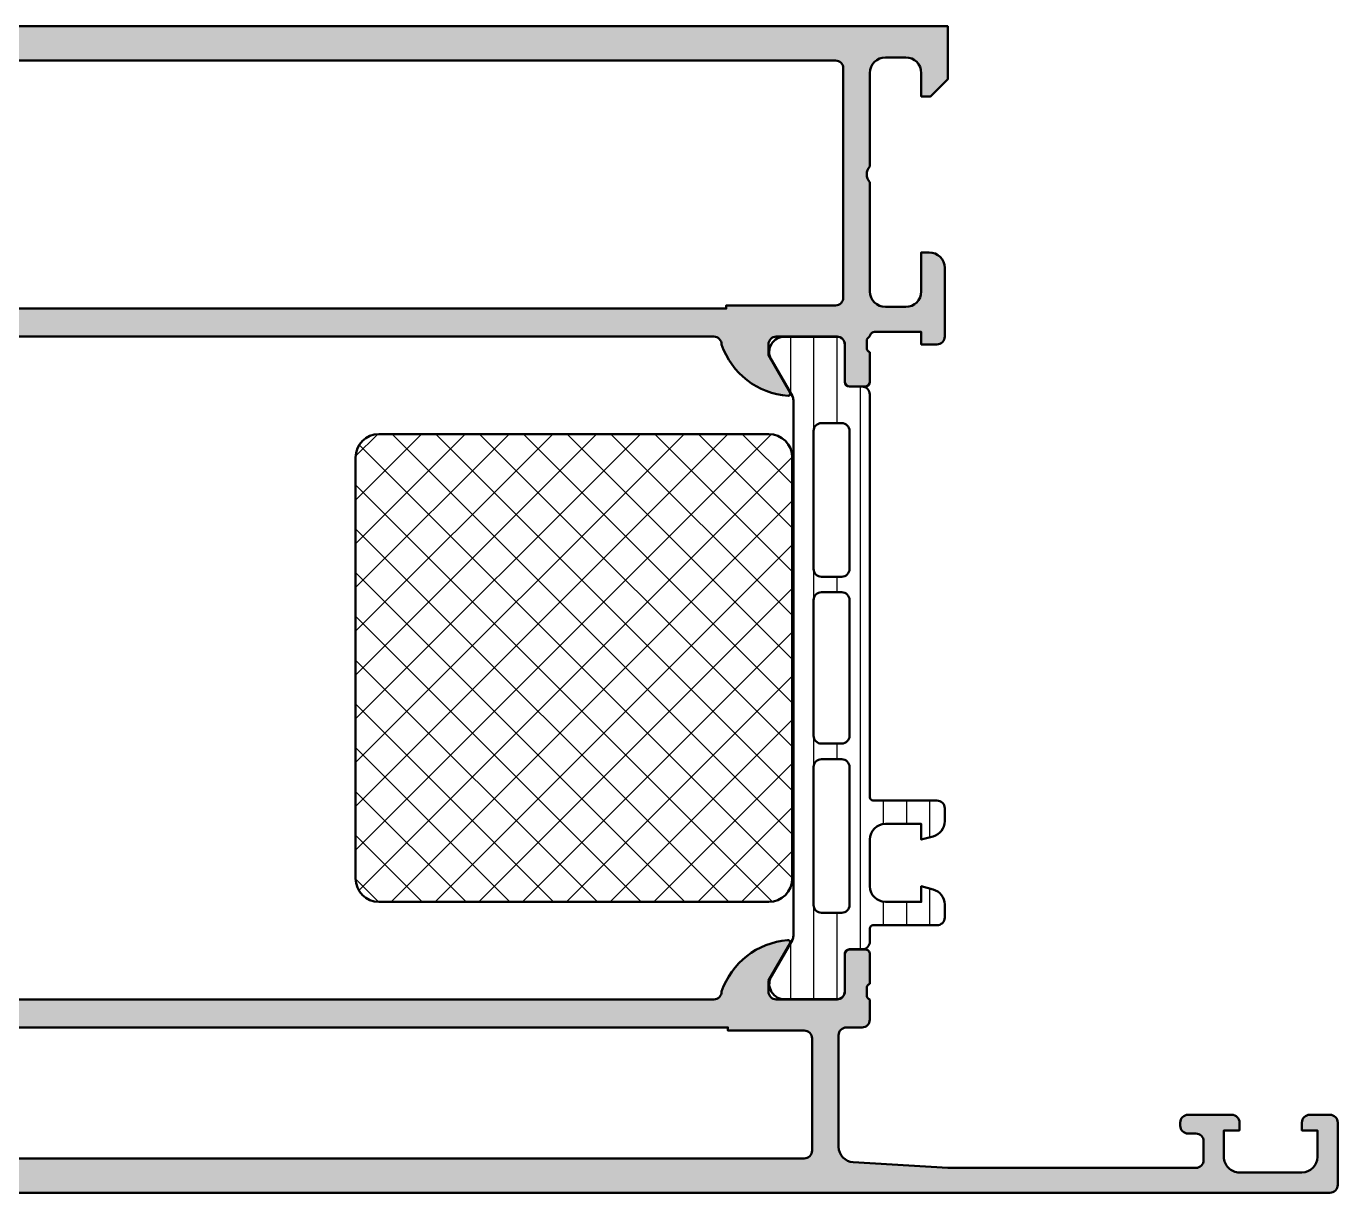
# Model space of a CAD drawing. Extents: x 0 to 200, y 0 to 75.
# Drawn here: x 115.9 to 200, y 0 to 74.8 of the extents above; entities that cross this region are included whole.
import ezdxf

# ---------------------------------------------------------------- set-up
doc = ezdxf.new("R2010")
doc.units = 0
for name, color, linetype, lineweight in [('0S-Alu contour', 7, 'Continuous', 50), ('0S-Alu hatch', 252, 'Continuous', 25), ('0S-Plastic contour', 254, 'Continuous', 50), ('0S-Plastic hatch', 253, 'Continuous', 25), ('0S-PT contour', 91, 'Continuous', 50), ('0S-PT hatch', 103, 'Continuous', 25)]:
    doc.layers.add(name, color=color, linetype=linetype, lineweight=lineweight)

# ---------------------------------------------------------------- blocks, each defined once
blk = doc.blocks.new('345310__078BBBA8_5305_401F_8823_5F43A80252FF_')
at = {"layer": '0S-Alu hatch'}
h = blk.add_hatch(color=256, dxfattribs=at)
edge = h.paths.add_edge_path()
edge.add_line((25, 71.40000610351562), (26.0999755859375, 70.3))
edge.add_line((26.0999755859375, 70.3), (26.69998168945312, 70.3))
edge.add_line((26.69998168945312, 70.3), (26.69998168945312, 71.79999999999998))
edge.add_ellipse((27.70000151260095, 71.79998017685217), major_axis=(-1.000019823344294, 0), ratio=1, start_angle=270.00113576019226, end_angle=359.9988642393876, ccw=False)
edge.add_line((27.69998168945313, 72.8), (29, 72.8))
edge.add_ellipse((28.99997299848462, 71.79997299848462), major_axis=(-1.000027001879908, 0), ratio=1, start_angle=180.001547031015, end_angle=269.9984529689008, ccw=False)
edge.add_line((30, 71.79999999999852), (30, 65.8))
edge.add_ellipse((29.47487825965852, 65.3), major_axis=(-0.7250881616598547, 0), ratio=1, start_angle=136.4038153765767, end_angle=223.5961846234234, ccw=False)
edge.add_line((30, 64.8), (30, 57.8))
edge.add_ellipse((28.9999729984846, 57.80002700151539), major_axis=(-1.000027001879929, 0), ratio=1, start_angle=90.00154703110019, end_angle=179.9984529689852, ccw=False)
edge.add_line((29, 56.79999999999999), (27.69998168945313, 56.79999999999999))
edge.add_ellipse((27.70000151260096, 57.80001982314782), major_axis=(-1.000019823344298, 0), ratio=1, start_angle=0.0011357599706229848, end_angle=89.9988642398074, ccw=False)
edge.add_line((26.69998168945313, 57.80000000000387), (26.69998168945312, 60.3))
edge.add_line((26.69998168945312, 60.3), (26.19998168945313, 60.3))
edge.add_arc((26.20000151260096, 59.29998017685218), 1.000019823344303, 90.00113576019287, 179.9988642400294)
edge.add_line((25.19998168945313, 59.29999999999612), (25.19998168945313, 54.89999084472656))
edge.add_arc((25.6999975039112, 54.90000665918462), 0.5000158147081614, 180.0018121461791, 269.9981878539114)
edge.add_line((25.69998168945313, 54.39999084472655), (26.69998168945312, 54.39999084472656))
edge.add_line((26.69998168945312, 54.39999084472656), (26.70016479492188, 55.19971923828125))
edge.add_line((26.70016479492188, 55.19971923828125), (29.69481618328838, 55.19971923828125))
edge.add_ellipse((29.69481618328837, 54.89971923828125), major_axis=(-0.2999999999999971, 0), ratio=1, start_angle=199.6171625852842, end_angle=269.9999999999993, ccw=False)
edge.add_line((29.9774032617325, 55.00043936088051), (30.01459570206888, 54.89608977528003))
edge.add_ellipse((29.91911604945443, 54.63187027723144), major_axis=(-0.2809418217575035, 0), ratio=1, start_angle=178.966945697727, end_angle=250.13192304734991, ccw=False)
edge.add_line((30.20001220703125, 54.62680511474609), (30.20001220703125, 54.17322235107421))
edge.add_ellipse((29.92106110355156, 54.16760622738202), major_axis=(-0.2790076324724142, 0), ratio=1, start_angle=106.43499743846499, end_angle=181.1533803407863, ccw=False)
edge.add_line((30, 53.89999847412108), (30, 52.00001678466795))
edge.add_arc((30.3, 52.00001678466795), 0.2999999999999998, 180, 269.9999999999993)
edge.add_line((30.3, 51.70001678466796), (31.2999755859375, 51.70001678466796))
edge.add_arc((31.2999755859375, 52.00001678466796), 0.3000000000000007, 270, 360)
edge.add_line((31.5999755859375, 52.00001678466796), (31.5999755859375, 54.39999847412109))
edge.add_ellipse((32.100002258875, 54.39997180118359), major_axis=(-0.500026673648909, 0), ratio=1, start_angle=270.00305633044655, end_angle=359.99694366969146, ccw=False)
edge.add_line((32.0999755859375, 54.89999847412109), (36.00049591064453, 54.89930419921875))
edge.add_ellipse((36.00051389637751, 54.39932218526779), major_axis=(-0.4999820142744535, 0), ratio=1, start_angle=179.99968746753, end_angle=270.0020610873233, ccw=False)
edge.add_line((36.50049591064453, 54.39931945800558), (36.50049591064453, 53.69930725097656))
edge.add_line((36.50049591064453, 53.69930725097656), (35.11225128173828, 51.29479675292969))
edge.add_arc((35.23610609853606, 51.23689034450965), 0.1367229599596276, 154.9422857631444, 284.9236233641375)
edge.add_arc((34.88282610315184, 55.96524363525171), 4.875965624197219, 274.5698597976303, 341.267227408281)
edge.add_ellipse((40.00048717821171, 54.39931293165161), major_axis=(-0.4999912676433964, 0), ratio=1, start_angle=-90.0010006805673, end_angle=0.0010006806256228629, ccw=False)
edge.add_line((40.00049591064453, 54.89930419921876), (159.9999694824218, 54.89999084472656))
edge.add_ellipse((159.9980652021772, 54.3985932165994), major_axis=(-0.501401244289232, 0), ratio=1, start_angle=180.0812449460713, end_angle=269.78239486923974, ccw=False)
edge.add_arc((165.1265855893485, 55.97392160252069), 4.88770459358162, 198.7935347259757, 265.8042668862198)
edge.add_arc((164.7607575659468, 51.23810783004755), 0.1390348860644593, 273.391212173818, 384.0624197536007)
edge.add_line((164.887710571289, 51.29479675292969), (163.4994659423828, 53.69930725097654))
edge.add_line((163.4994659423828, 53.69930725097654), (163.4994659423828, 54.39931945800781))
edge.add_ellipse((163.9994505048648, 54.399319636975), major_axis=(-0.499984562482073, 0), ratio=1, start_angle=-90.00176906386412, end_angle=2.0508346779024578e-05, ccw=False)
edge.add_line((163.9994659423827, 54.89930419921874), (167.8999938964844, 54.89999847412109))
edge.add_ellipse((167.8999672235469, 54.39997180118358), major_axis=(-0.5000266736489161, 0), ratio=1, start_angle=180.0030563300701, end_angle=269.99694366954935, ccw=False)
edge.add_line((168.3999938964843, 54.39999847411989), (168.3999938964843, 52.00001678466796))
edge.add_arc((168.6999938964843, 52.00001678466796), 0.3000000000000114, 180, 270)
edge.add_line((168.6999938964843, 51.70001678466795), (169.6999694824218, 51.70001678466796))
edge.add_arc((169.6999694824218, 52.00001678466797), 0.3000000000000078, 270, 360)
edge.add_line((169.9999694824219, 52.00001678466797), (169.9999694824219, 53.89999847412108))
edge.add_ellipse((170.0789083788704, 54.16760622738207), major_axis=(-0.2790076324724873, 0), ratio=1, start_angle=-1.1533803407830874, end_angle=73.56500256152509, ccw=False)
edge.add_line((169.7999572753906, 54.17322235107426), (169.7999572753906, 54.62680511474613))
edge.add_ellipse((170.1296376975084, 54.59827791097541), major_axis=(-0.3309123480360192, 0), ratio=1, start_angle=295.84752744714837, end_angle=355.0545221042492, ccw=False)
edge.add_line((169.9853672688322, 54.89608493824694), (170.0225578503363, 55.00043472344484))
edge.add_ellipse((170.3051465816196, 54.89971923828126), major_axis=(-0.2999999999999968, 0), ratio=1, start_angle=270.00000000001086, end_angle=340.3837776725544, ccw=False)
edge.add_line((170.3051465816195, 55.19971923828125), (173.2998046875, 55.19971923828125))
edge.add_line((173.2998046875, 55.19971923828125), (173.2999877929687, 54.39999084472655))
edge.add_line((173.2999877929687, 54.39999084472655), (174.2999877929687, 54.39999084472656))
edge.add_arc((174.2999719785106, 54.90000665918465), 0.5000158147081879, 270.0018121460914, 359.9981878538209)
edge.add_line((174.7999877929687, 54.89999084472579), (174.7999877929687, 59.3))
edge.add_arc((173.7999679698209, 59.29998017685214), 1.000019823344298, 0.0011357606123724, 89.99886423980917)
edge.add_line((173.7999877929687, 60.29999999999997), (173.2999877929687, 60.3))
edge.add_line((173.2999877929687, 60.3), (173.2999877929688, 57.80000000000002))
edge.add_ellipse((172.2999679698209, 57.80001982314787), major_axis=(-1.000019823344355, 0), ratio=1, start_angle=90.00113576019578, end_angle=179.9988642393878, ccw=False)
edge.add_line((172.2999877929687, 56.79999999999998), (170.9999694824219, 56.79999999999999))
edge.add_ellipse((170.9999964839373, 57.8000270015154), major_axis=(-1.000027001879936, 0), ratio=1, start_angle=0.0015470310149794386, end_angle=89.9984529688993, ccw=False)
edge.add_line((169.9999694824219, 57.8000000000015), (169.9999694824219, 64.8))
edge.add_ellipse((170.5250912227633, 65.3), major_axis=(-0.7250881616598392, 0), ratio=1, start_angle=-43.59618462342439, end_angle=43.596184623424506, ccw=False)
edge.add_line((169.9999694824219, 65.8), (169.9999694824219, 71.79999999999998))
edge.add_ellipse((170.9999964839372, 71.79997299848463), major_axis=(-1.00002700187988, 0), ratio=1, start_angle=270.0015470310974, end_angle=359.998452968985, ccw=False)
edge.add_line((170.9999694824219, 72.8), (172.2999877929687, 72.8))
edge.add_ellipse((172.2999679698209, 71.79998017685216), major_axis=(-1.000019823344312, 0), ratio=1, start_angle=180.0011357599706, end_angle=269.99886423980587, ccw=False)
edge.add_line((173.2999877929687, 71.79999999999607), (173.2999877929687, 70.3))
edge.add_line((173.2999877929687, 70.3), (173.8999938964844, 70.3))
edge.add_line((173.8999938964844, 70.3), (174.9999694824218, 71.40000610351562))
edge.add_line((174.9999694824218, 71.40000610351562), (174.9999694824218, 74.8))
edge.add_line((174.9999694824218, 74.8), (25, 74.8))
edge.add_line((25, 74.8), (25, 71.40000610351562))
edge = h.paths.add_edge_path()
edge.add_ellipse((32.20000898742269, 72.09997956848552), major_axis=(-0.5000234838237294, 0), ratio=1, start_angle=270.0026908584009, end_angle=359.9973091415379, ccw=False)
edge.add_line((32.19998550415039, 72.60000305175781), (167.7999877929687, 72.60000305175781))
edge.add_ellipse((167.7999643096964, 72.09997956848552), major_axis=(-0.500023483823725, 0), ratio=1, start_angle=180.0026908584621, end_angle=269.9973091415999, ccw=False)
edge.add_line((168.2999877929687, 72.10000305175781), (168.2999877929687, 57.39999084472576))
edge.add_ellipse((167.7999719785107, 57.40000665918462), major_axis=(-0.5000158147081559, 0), ratio=1, start_angle=90.00181214608818, end_angle=179.9981878538209, ccw=False)
edge.add_line((167.7999877929687, 56.89999084472656), (160.7999877929687, 56.89999084472656))
edge.add_line((160.7999877929687, 56.89999084472656), (160.7999877929687, 56.69999389648437))
edge.add_line((160.7999877929687, 56.69999389648437), (39.19998550415039, 56.69999389648437))
edge.add_line((39.19998550415039, 56.69999389648437), (39.19998550415039, 56.89999084472656))
edge.add_line((39.19998550415039, 56.89999084472656), (32.19998550415039, 56.89999084472656))
edge.add_ellipse((32.20000131860846, 57.40000665918462), major_axis=(-0.5000158147081559, 0), ratio=1, start_angle=0.00181214617907699, end_angle=89.99818785391182, ccw=False)
edge.add_line((31.69998550415039, 57.39999084472656), (31.69998550415039, 72.10000305175835))
at = {"layer": '0S-Alu contour', "color": 7}
for points in [[(173.2999877929687, 71.79999999999607), (173.2999877929687, 70.3), (173.8999938964844, 70.3), (174.9999694824218, 71.40000610351562), (174.9999694824218, 74.8), (25, 74.8), (25, 71.40000610351562)], [(27.69998168945313, 72.8), (29, 72.8)], [(32.19998550415039, 72.60000305175781), (167.7999877929687, 72.60000305175781)], [(170.9999694824219, 72.8), (172.2999877929687, 72.8)], [(25, 71.40000610351562), (26.0999755859375, 70.3), (26.69998168945312, 70.3), (26.69998168945312, 71.79999999999998)], [(30, 71.79999999999852), (30, 65.8)], [(31.69998550415039, 57.39999084472656), (31.69998550415039, 72.10000305175835)], [(168.2999877929687, 72.10000305175781), (168.2999877929687, 57.39999084472576)], [(169.9999694824219, 65.8), (169.9999694824219, 71.79999999999998)], [(30, 64.8), (30, 57.8)], [(169.9999694824219, 57.8000000000015), (169.9999694824219, 64.8)], [(26.69998168945313, 57.80000000000387), (26.69998168945312, 60.3), (26.19998168945313, 60.3)], [(173.7999877929687, 60.29999999999997), (173.2999877929687, 60.3), (173.2999877929688, 57.80000000000002)], [(25.19998168945313, 59.29999999999612), (25.19998168945313, 54.89999084472656)], [(174.7999877929687, 54.89999084472579), (174.7999877929687, 59.3)], [(29, 56.79999999999999), (27.69998168945313, 56.79999999999999)], [(167.7999877929687, 56.89999084472656), (160.7999877929687, 56.89999084472656), (160.7999877929687, 56.69999389648437), (39.19998550415039, 56.69999389648437), (39.19998550415039, 56.89999084472656), (32.19998550415039, 56.89999084472656)], [(172.2999877929687, 56.79999999999998), (170.9999694824219, 56.79999999999999)], [(25.69998168945313, 54.39999084472655), (26.69998168945312, 54.39999084472656), (26.70016479492188, 55.19971923828125), (29.69481618328838, 55.19971923828125)], [(29.9774032617325, 55.00043936088051), (30.01459570206888, 54.89608977528003)], [(32.0999755859375, 54.89999847412109), (36.00049591064453, 54.89930419921875)], [(40.00049591064453, 54.89930419921876), (159.9999694824218, 54.89999084472656)], [(163.9994659423827, 54.89930419921874), (167.8999938964844, 54.89999847412109)], [(169.9853672688322, 54.89608493824694), (170.0225578503363, 55.00043472344484)], [(170.3051465816195, 55.19971923828125), (173.2998046875, 55.19971923828125), (173.2999877929687, 54.39999084472655), (174.2999877929687, 54.39999084472656)], [(30, 53.89999847412108), (30, 52.00001678466795)], [(30.20001220703125, 54.62680511474609), (30.20001220703125, 54.17322235107421)], [(31.5999755859375, 52.00001678466796), (31.5999755859375, 54.39999847412109)], [(36.50049591064453, 54.39931945800558), (36.50049591064453, 53.69930725097656), (35.11225128173828, 51.29479675292969)], [(164.887710571289, 51.29479675292969), (163.4994659423828, 53.69930725097654), (163.4994659423828, 54.39931945800781)], [(168.3999938964843, 54.39999847411989), (168.3999938964843, 52.00001678466796)], [(169.7999572753906, 54.17322235107426), (169.7999572753906, 54.62680511474613)], [(169.9999694824219, 52.00001678466797), (169.9999694824219, 53.89999847412108)], [(30.3, 51.70001678466796), (31.2999755859375, 51.70001678466796)], [(168.6999938964843, 51.70001678466795), (169.6999694824218, 51.70001678466796)]]:
    blk.add_lwpolyline(points, dxfattribs=at)
at = {"layer": '0S-Alu contour', "color": 7, "extrusion": (0, 0, -1)}
for centre, radius, start, end in [((-27.70000151260095, 71.79998017685217), 1.000019823344294, 0.0011357606123724, 89.99886423980774), ((-28.99997299848462, 71.79997299848462), 1.000027001879908, 90.00154703109922, 179.998452968985), ((-32.20000898742269, 72.09997956848552), 0.5000234838237294, 0.002690858462049, 89.9973091415991), ((-167.7999643096964, 72.09997956848552), 0.500023483823725, 90.00269085840009, 179.9973091415379), ((-170.9999964839372, 71.79997299848463), 1.00002700187988, 0.0015470310149659, 89.99845296890263), ((-172.2999679698209, 71.79998017685216), 1.000019823344312, 90.00113576019412, 179.9988642400294), ((-29.47487825965852, 65.3), 0.7250881616598548, 136.4038153765766, 223.5961846234233), ((-170.5250912227633, 65.3), 0.7250881616598392, 316.4038153765755, 43.59618462342448), ((-27.70000151260096, 57.80001982314782), 1.000019823344298, 270.0011357601927, 359.9988642400294), ((-28.9999729984846, 57.80002700151539), 1.000027001879929, 180.0015470310149, 269.9984529688998), ((-32.20000131860846, 57.40000665918462), 0.5000158147081559, 270.0018121460882, 359.9981878538209), ((-167.7999719785107, 57.40000665918462), 0.5000158147081559, 180.0018121461791, 269.9981878539118), ((-170.9999964839373, 57.8000270015154), 1.000027001879936, 270.0015470311007, 359.998452968985), ((-172.2999679698209, 57.80001982314787), 1.000019823344355, 180.0011357606123, 269.9988642398042), ((-29.69481618328837, 54.89971923828125), 0.2999999999999971, 90.00000000000067, 160.3828374147158), ((-29.91911604945443, 54.63187027723144), 0.2809418217575035, 109.8680769526501, 181.0330543022731), ((-32.100002258875, 54.39997180118359), 0.500026673648909, 0.0030563303085188, 89.99694366955345), ((-36.00051389637751, 54.39932218526779), 0.4999820142744535, 89.99793891267672, 180.00031253247), ((-40.00048717821171, 54.39931293165161), 0.4999912676433964, 359.9989993193744, 90.00100068056733), ((-159.9980652021772, 54.3985932165994), 0.501401244289232, 90.21760513076023, 179.9187550539287), ((-163.9994505048648, 54.399319636975), 0.499984562482073, 359.9999794916532, 90.00176906386412), ((-167.8999672235469, 54.39997180118358), 0.5000266736489161, 90.00305633045063, 179.9969436699299), ((-170.1296376975084, 54.59827791097541), 0.3309123480360192, 4.945477895750777, 64.15247255285163), ((-170.3051465816196, 54.89971923828126), 0.2999999999999968, 19.61622232744561, 89.99999999998914), ((-29.92106110355156, 54.16760622738202), 0.2790076324724142, 178.8466196592137, 253.565002561535), ((-170.0789083788704, 54.16760622738207), 0.2790076324724873, 286.4349974384751, 1.153380340783122)]:
    blk.add_arc(centre, radius, start, end, dxfattribs=at)
at = {"layer": '0S-Alu contour', "color": 7}
for centre, radius, start, end in [((26.20000151260096, 59.29998017685218), 1.000019823344303, 90.00113576019287, 179.9988642400294), ((173.7999679698209, 59.29998017685214), 1.000019823344298, 0.0011357606123724, 89.99886423980917), ((25.6999975039112, 54.90000665918462), 0.5000158147081614, 180.0018121461791, 269.9981878539114), ((174.2999719785106, 54.90000665918465), 0.5000158147081879, 270.0018121460914, 359.9981878538209), ((34.88282610315184, 55.96524363525171), 4.875965624197219, 274.5698597976303, 341.267227408281), ((165.1265855893485, 55.97392160252069), 4.88770459358162, 198.7935347259757, 265.8042668862198), ((30.3, 52.00001678466795), 0.2999999999999998, 180, 269.9999999999993), ((31.2999755859375, 52.00001678466796), 0.3000000000000007, 270, 0), ((35.23610609853606, 51.23689034450965), 0.1367229599596276, 154.9422857631444, 284.9236233641375), ((164.7607575659468, 51.23810783004755), 0.1390348860644593, 273.391212173818, 24.06241975360071), ((168.6999938964843, 52.00001678466796), 0.3000000000000114, 180, 270), ((169.6999694824218, 52.00001678466797), 0.3000000000000078, 270, 0)]:
    blk.add_arc(centre, radius, start, end, dxfattribs=at)
blk = doc.blocks.new('284037__1474E6E9_BC0A_4D9E_A3BC_E076CF184083___C92BEC7A_9005_4C87_B62A_C808564C2C05_')
at = {"layer": '0S-Plastic hatch'}
h = blk.add_hatch(dxfattribs=at)
h.set_pattern_fill('ANSI31', color=256, scale=0.4680000000000001, angle=45, style=0)
h.set_pattern_definition([(90, (0, 0), (-1.4859, 0), [])])
edge = h.paths.add_edge_path()
edge.add_line((170.0000305175781, 51.19262301631509), (170.0000534391362, 25.35125620676291))
edge.add_arc((170.2041923047583, 25.35537500560233), 0.2041804127759542, 181.1558689438383, 269.5149389342528)
edge.add_line((170.2024637518629, 25.15120190975901), (174.3024637518512, 25.15120190975901))
edge.add_ellipse((174.3024637518512, 24.65120190975907), major_axis=(-0.4999999999999396, 0), ratio=1, start_angle=180, end_angle=270, ccw=False)
edge.add_line((174.8024637518511, 24.65120190975904), (174.8024637518511, 23.82045268637139))
edge.add_ellipse((173.8024637518512, 23.82045268637123), major_axis=(-0.999999999999943, 0), ratio=1, start_angle=105.0000000010777, end_angle=180, ccw=False)
edge.add_line((174.0612827969719, 22.85452686008709), (173.3024637518512, 22.651201909759))
edge.add_line((173.3024637518512, 22.651201909759), (173.3024637518512, 23.651201909759))
edge.add_line((173.3024637518512, 23.651201909759), (171.0024637518628, 23.651201909759))
edge.add_arc((171.0041727857039, 22.64707593708128), 1.004127427074124, 90.09751797508824, 179.7701403215065)
edge.add_line((170.0000534391362, 22.65110429292855), (170.0000534391362, 19.65122593878486))
edge.add_arc((171.0041729975841, 19.65532839396067), 1.004127938958054, 180.2340877213157, 269.9024699846768)
edge.add_line((171.0024637518628, 18.651201909759), (173.3024637518512, 18.651201909759))
edge.add_line((173.3024637518512, 18.651201909759), (173.3024637518513, 19.65120190975894))
edge.add_line((173.3024637518513, 19.65120190975894), (174.0612827969719, 19.44787695940069))
edge.add_ellipse((173.8024637518512, 18.48195113311697), major_axis=(-0.9999999999995202, 0), ratio=1, start_angle=180, end_angle=254.99999999891918, ccw=False)
edge.add_line((174.8024637518508, 18.48195113311698), (174.8024637518512, 17.651201909759))
edge.add_ellipse((174.3024637518511, 17.65120190975906), major_axis=(-0.500000000000057, 0), ratio=1, start_angle=90.00000000000648, end_angle=180, ccw=False)
edge.add_line((174.3024637518512, 17.15120190975901), (170.2024637518628, 17.151201909759))
edge.add_arc((170.2024637518628, 16.95120190975899), 0.1999999999999886, 90, 180)
edge.add_line((170.0024637518628, 16.95120190975899), (170.0011432068729, 16.11012966463113))
edge.add_ellipse((169.5011458862071, 16.11010887542846), major_axis=(-0.4999973210980343, 0), ratio=1, start_angle=90.00176831586577, end_angle=180.0023822800019, ccw=False)
edge.add_line((169.5011613175914, 15.61011155456857), (168.6908299847765, 15.61008292815037))
edge.add_arc((168.6908408510108, 15.31008292834717), 0.3000000000000112, 90.00207529788342, 180.0020752978985)
edge.add_line((168.3908408512076, 15.31007206211278), (168.3912597314204, 12.91007369277435))
edge.add_ellipse((167.8912637544055, 12.91005294290438), major_axis=(-0.499995977445508, 0), ratio=1, start_angle=90.0017728166934, end_angle=180.0023777790716, ccw=False)
edge.add_line((167.8912792250252, 12.41005696569821), (164.4147377292193, 12.40993031823413))
edge.add_ellipse((164.5570125261335, 13.39975354691056), major_axis=(-0.9999960709244792, 0), ratio=1, start_angle=-32.72494080195611, end_angle=81.82046724598968, ccw=False)
edge.add_line((163.7157402954747, 13.94035800100507), (165.0341272932618, 16.22406260226013))
edge.add_arc((164.6011055222117, 16.47404689216609), 0.4999999996965571, 330.0020786816582, 360.0020154125792)
edge.add_line((165.1011055215989, 16.47406447995872), (165.1000192088807, 50.82833323555814))
edge.add_arc((164.6000192090942, 50.82831460236786), 0.5000000001372729, 0.0021352061290217, 30.00207189265447)
edge.add_line((165.0330228704851, 51.07833026059629), (163.7144704410235, 53.36193934984269))
edge.add_ellipse((164.5557035072438, 53.9026047455932), major_axis=(-0.9999960709244621, 0), ratio=1, start_angle=-81.8163166502153, end_angle=32.729091397725824, ccw=False)
edge.add_line((164.413357006362, 54.89241766506389), (167.8898985021678, 54.89254431252801))
edge.add_ellipse((167.8899192520376, 54.39254833551292), major_axis=(-0.4999959774456501, 0), ratio=1, start_angle=180.0017728167249, end_angle=270.0023777790607, ccw=False)
edge.add_line((168.389915229244, 54.39256380613291), (168.3896702086632, 51.99256541274727))
edge.add_arc((168.6896702084664, 51.99257627898159), 0.299999999999997, 180.0020752978985, 270.0020752978834)
edge.add_line((168.6896810747007, 51.69257627917838), (169.5000124075156, 51.69260490559658))
edge.add_ellipse((169.5000331967182, 51.19260758493068), major_axis=(-0.4999973210980911, 0), ratio=1, start_angle=180.0017683158931, end_angle=270.002382279899, ccw=False)
edge = h.paths.add_edge_path()
edge.add_line((168.7005818190044, 40.00119566440032), (168.7005818190044, 48.85118956088458))
edge.add_arc((168.2005818169169, 48.85118955906647), 0.5000000020876216, 0, 90.0018991026244)
edge.add_line((168.20056524412, 49.35118956087943), (166.9005711378521, 49.35118956087949))
edge.add_arc((166.9005674984955, 48.85119320023612), 0.4999963606566104, 89.99958295741384, 180.0004170428646)
edge.add_line((166.4005711378521, 48.85118956087943), (166.4005711378521, 40.00119566439738))
edge.add_arc((166.9005674984953, 40.00119202503831), 0.4999963606564469, 179.9995829571354, 270.0004170426089)
edge.add_line((166.9005711378521, 39.50119566439511), (168.2005652441648, 39.50119566439512))
edge.add_arc((168.2005818168472, 40.00119566627772), 0.5000000021572646, 269.9981009105012, 360)
edge = h.paths.add_edge_path()
edge.add_line((166.4005711378417, 38.00119566509876), (166.4005711378417, 29.3011895615831))
edge.add_arc((166.9005711378417, 29.30118956157785), 0.4999999999999467, 180, 270.0000000000065)
edge.add_line((166.9005711378417, 28.8011895615779), (168.2005818189941, 28.8011895615779))
edge.add_arc((168.2005818189941, 29.30118956157785), 0.5, 270, 360)
edge.add_line((168.7005818189941, 29.30118956157785), (168.7005818189941, 38.00119566509878))
edge.add_arc((168.2005818189939, 38.00119566509346), 0.5000000000001137, 0, 90.00000000117248)
edge.add_line((168.2005818189837, 38.50119566509358), (166.9005711378313, 38.50119566509358))
edge.add_arc((166.9005711378417, 38.00119566509362), 0.4999999999999716, 90.00000000118877, 180)
edge = h.paths.add_edge_path()
edge.add_line((166.4005711378417, 27.30118956157789), (166.4005711378417, 18.45121092388781))
edge.add_arc((166.9005863966308, 18.45121092388259), 0.5000152587890164, 180, 270.0000000000033)
edge.add_line((166.9005863966308, 17.95119566509357), (168.2005970777831, 17.95119566509357))
edge.add_arc((168.2005970777831, 18.45118040630452), 0.4999847412109375, 270, 360)
edge.add_line((168.7005818189941, 18.45118040630452), (168.7005818189941, 27.30118956158303))
edge.add_arc((168.2005818169065, 27.30118955976492), 0.5000000020876358, 0, 90.00189910261788)
edge.add_line((168.2005652441096, 27.80118956157789), (166.9005711378417, 27.80118956157789))
edge.add_arc((166.9005674984851, 27.30119320093455), 0.4999963606565819, 89.9995829574106, 180.0004170428646)
at = {"layer": '0S-Alu contour', "color": 7}
for points in [[(166.4005711378521, 48.85118956087943), (166.4005711378521, 40.00119566439738)], [(168.20056524412, 49.35118956087943), (166.9005711378521, 49.35118956087949)], [(168.7005818190044, 40.00119566440032), (168.7005818190044, 48.85118956088458)], [(166.9005711378521, 39.50119566439511), (168.2005652441648, 39.50119566439512)], [(166.4005711378417, 38.00119566509876), (166.4005711378417, 29.3011895615831)], [(168.2005818189837, 38.50119566509358), (166.9005711378313, 38.50119566509358)], [(168.7005818189941, 29.30118956157785), (168.7005818189941, 38.00119566509878)], [(166.9005711378417, 28.8011895615779), (168.2005818189941, 28.8011895615779)], [(168.2005652441096, 27.80118956157789), (166.9005711378417, 27.80118956157789)], [(166.4005711378417, 27.30118956157789), (166.4005711378417, 18.45121092388781)], [(168.7005818189941, 18.45118040630452), (168.7005818189941, 27.30118956158303)], [(166.9005863966308, 17.95119566509357), (168.2005970777831, 17.95119566509357)]]:
    blk.add_lwpolyline(points, dxfattribs=at)
for centre, radius, start, end in [((166.9005674984955, 48.85119320023612), 0.4999963606566104, 89.99958295741384, 180.0004170428646), ((168.2005818169169, 48.85118955906647), 0.5000000020876216, 0, 90.0018991026244), ((166.9005674984953, 40.00119202503831), 0.4999963606564469, 179.9995829571354, 270.0004170426089), ((168.2005818168472, 40.00119566627772), 0.5000000021572646, 269.9981009105012, 0), ((166.9005711378417, 38.00119566509362), 0.4999999999999716, 90.00000000118877, 180), ((168.2005818189939, 38.00119566509346), 0.5000000000001137, 0, 90.00000000117248), ((166.9005711378417, 29.30118956157785), 0.4999999999999467, 180, 270.0000000000065), ((168.2005818189941, 29.30118956157785), 0.5, 270, 0), ((166.9005674984851, 27.30119320093455), 0.4999963606565819, 89.9995829574106, 180.0004170428646), ((168.2005818169065, 27.30118955976492), 0.5000000020876358, 0, 90.00189910261788), ((166.9005863966308, 18.45121092388259), 0.5000152587890164, 180, 270.0000000000033), ((168.2005970777831, 18.45118040630452), 0.4999847412109375, 270, 0)]:
    blk.add_arc(centre, radius, start, end, dxfattribs=at)
at = {"layer": '0S-Plastic contour', "color": 7}
for points in [[(164.413357006362, 54.89241766506389), (167.8898985021678, 54.89254431252801)], [(168.389915229244, 54.39256380613291), (168.3896702086632, 51.99256541274727)], [(165.0330228704851, 51.07833026059629), (163.7144704410235, 53.36193934984269)], [(168.6896810747007, 51.69257627917838), (169.5000124075156, 51.69260490559658)], [(165.1011055215989, 16.47406447995872), (165.1000192088807, 50.82833323555814)], [(170.0000305175781, 51.19262301631509), (170.0000534391362, 25.35125620676291)], [(170.2024637518629, 25.15120190975901), (174.3024637518512, 25.15120190975901)], [(174.8024637518511, 24.65120190975904), (174.8024637518511, 23.82045268637139)], [(174.0612827969719, 22.85452686008709), (173.3024637518512, 22.651201909759), (173.3024637518512, 23.651201909759), (171.0024637518628, 23.651201909759)], [(170.0000534391362, 22.65110429292855), (170.0000534391362, 19.65122593878486)], [(171.0024637518628, 18.651201909759), (173.3024637518512, 18.651201909759), (173.3024637518513, 19.65120190975894), (174.0612827969719, 19.44787695940069)], [(174.8024637518508, 18.48195113311698), (174.8024637518512, 17.651201909759)], [(170.0024637518628, 16.95120190975899), (170.0011432068729, 16.11012966463113)], [(174.3024637518512, 17.15120190975901), (170.2024637518628, 17.151201909759)], [(163.7157402954747, 13.94035800100507), (165.0341272932618, 16.22406260226013)], [(168.3908408512076, 15.31007206211278), (168.3912597314204, 12.91007369277435)], [(169.5011613175914, 15.61011155456857), (168.6908299847765, 15.61008292815037)], [(167.8912792250252, 12.41005696569821), (164.4147377292193, 12.40993031823413)]]:
    blk.add_lwpolyline(points, dxfattribs=at)
at = {"layer": '0S-Plastic contour', "color": 7, "extrusion": (0, 0, -1)}
for centre, radius, start, end in [((-164.5557035072438, 53.9026047455932), 0.9999960709244621, 327.2709086022742, 81.81631665021534), ((-167.8899192520376, 54.39254833551292), 0.4999959774456501, 89.99762222093933, 179.9982271832751), ((-169.5000331967182, 51.19260758493068), 0.4999973210980912, 89.99761772010099, 179.9982316841069), ((-174.3024637518512, 24.65120190975907), 0.4999999999999396, 90, 180), ((-173.8024637518512, 23.82045268637123), 0.999999999999943, 180, 254.9999999989223), ((-173.8024637518512, 18.48195113311697), 0.9999999999995202, 105.0000000010808, 180), ((-174.3024637518511, 17.65120190975906), 0.500000000000057, 180, 269.9999999999935), ((-169.5011458862071, 16.11010887542846), 0.4999973210980344, 179.9976177199981, 269.9982316841342), ((-164.5570125261335, 13.39975354691056), 0.9999960709244792, 278.1795327540103, 32.72494080195605), ((-167.8912637544055, 12.91005294290438), 0.499995977445508, 179.9976222209284, 269.9982271833066)]:
    blk.add_arc(centre, radius, start, end, dxfattribs=at)
at = {"layer": '0S-Plastic contour', "color": 7}
for centre, radius, start, end in [((168.6896702084664, 51.99257627898159), 0.299999999999997, 180.0020752978985, 270.0020752978834), ((164.6000192090942, 50.82831460236786), 0.5000000001372729, 0.0021352061290217, 30.00207189265447), ((170.2041923047583, 25.35537500560233), 0.2041804127759542, 181.1558689438383, 269.5149389342528), ((171.0041727857039, 22.64707593708128), 1.004127427074124, 90.09751797508824, 179.7701403215065), ((171.0041729975841, 19.65532839396067), 1.004127938958054, 180.2340877213157, 269.9024699846768), ((170.2024637518628, 16.95120190975899), 0.1999999999999886, 90, 180), ((164.6011055222117, 16.47404689216609), 0.4999999996965571, 330.0020786816582, 0.002015412579188), ((168.6908408510108, 15.31008292834717), 0.3000000000000112, 90.00207529788342, 180.0020752978985)]:
    blk.add_arc(centre, radius, start, end, dxfattribs=at)
blk = doc.blocks.new('382330__10BBAA3C_ABCA_456B_80F6_BB58FF131D9B_')
at = {"layer": '0S-PT hatch'}
h = blk.add_hatch(dxfattribs=at)
h.set_pattern_fill('ANSI37', color=256, scale=0.625, angle=90, style=0)
h.set_pattern_definition([(135, (0, 0), (-1.403165018917055, -1.403165018917055), []), (225, (0, 0), (1.403165018917055, -1.403165018917055), [])])
edge = h.paths.add_edge_path()
edge.add_line((137.0300125173595, 47.15119885775844), (137.0300125173595, 20.15119885775844))
edge.add_arc((138.5300125173595, 20.15119885775844), 1.5, 180, 270)
edge.add_line((138.5300125173595, 18.65119885775843), (163.5300125173595, 18.65119885775843))
edge.add_arc((163.5300125173595, 20.15119885775843), 1.5, 270, 360)
edge.add_line((165.0300125173595, 20.15119885775843), (165.0300125173595, 47.15119885775843))
edge.add_arc((163.5300125173595, 47.15119885775843), 1.5, 0, 90)
edge.add_line((163.5300125173595, 48.65119885775843), (138.5300125173595, 48.65119885775843))
edge.add_arc((138.5300125173595, 47.15119885775844), 1.5, 90, 180)
at = {"layer": '0S-PT contour', "color": 7}
for points in [[(163.5300125173595, 48.65119885775843), (138.5300125173595, 48.65119885775843)], [(137.0300125173595, 47.15119885775844), (137.0300125173595, 20.15119885775844)], [(165.0300125173595, 20.15119885775843), (165.0300125173595, 47.15119885775843)], [(138.5300125173595, 18.65119885775843), (163.5300125173595, 18.65119885775843)]]:
    blk.add_lwpolyline(points, dxfattribs=at)
for centre, start, end in [((138.5300125173595, 47.15119885775844), 90, 180), ((163.5300125173595, 47.15119885775843), 0, 90), ((138.5300125173595, 20.15119885775844), 180, 270), ((163.5300125173595, 20.15119885775843), 270, 0)]:
    blk.add_arc(centre, 1.5, start, end, dxfattribs=at)
blk = doc.blocks.new('345270__DB888DB7_629B_40AB_AF26_80E4E8F163D9_')
at = {"layer": '0S-Alu hatch'}
h = blk.add_hatch(color=256, dxfattribs=at)
edge = h.paths.add_edge_path()
edge.add_arc((30.50000000000001, 11.09999847412109), 0.5, 180, 270)
edge.add_line((30.50000000000001, 10.59999847412109), (31.5, 10.59999847412109))
edge.add_ellipse((31.5, 10.09999847412109), major_axis=(-0.4999999999999965, 0), ratio=1, start_angle=180, end_angle=270.0000000000004, ccw=False)
edge.add_line((32, 10.09999847412109), (32, 2.954660198840975))
edge.add_ellipse((31, 2.954660198840977), major_axis=(-1, 0), ratio=1, start_angle=93.36638469065548, end_angle=180, ccw=False)
edge.add_line((31.0587206982645, 1.956385747802922), (25, 1.599998474121093))
edge.add_line((25, 1.599998474121093), (9.100006103515623, 1.599998474121093))
edge.add_ellipse((9.100002464158989, 2.099994834764458), major_axis=(-0.4999963606566099, 0), ratio=1, start_angle=-0.000417042864683026, end_angle=90.0004170425861, ccw=False)
edge.add_line((8.600006103515623, 2.099998474121098), (8.600006103515625, 3.300003051757812))
edge.add_ellipse((9.100008844383234, 3.300000310890203), major_axis=(-0.5000027408751218, 0), ratio=1, start_angle=270.0003140785709, end_angle=359.99968592151924, ccw=False)
edge.add_line((9.100006103515623, 3.800003051757813), (9.600006103515623, 3.800003051757812))
edge.add_arc((9.60002408875909, 4.299985066514345), 0.4999820150800132, 269.9979389687762, 360.0020610311563)
edge.add_line((10.10000610351562, 4.300003051757812), (10.10000610351562, 4.5))
edge.add_arc((9.600014835948445, 4.500008732432822), 0.4999912676434354, 359.9989993193744, 450.0010006805679)
edge.add_line((9.600006103515621, 5), (6.800003051757811, 5))
edge.add_arc((6.800017907888051, 4.499985143869762), 0.5000148563509362, 90.0017023365445, 179.9982976631267)
edge.add_line((6.300003051757813, 4.499999999999999), (6.300003051757812, 4))
edge.add_line((6.300003051757812, 4), (7.300003051757811, 4))
edge.add_line((7.300003051757811, 4), (7.300003051757811, 2.300003051757812))
edge.add_ellipse((6.300016811640101, 2.299989291969067), major_axis=(-0.9999862402123776, 0), ratio=1, start_angle=90.00008588221368, end_angle=180.0007883886573, ccw=False)
edge.add_line((6.300018310546873, 1.300003051757812), (2.300003051757814, 1.300003051757812))
edge.add_ellipse((2.300009098329626, 2.300009098329625), major_axis=(-1.000006046590093, 0), ratio=1, start_angle=0.00034643963238067954, end_angle=89.99965355904942, ccw=False)
edge.add_line((1.300003051757812, 2.300003051757812), (1.300003051757812, 4))
edge.add_line((1.300003051757812, 4), (2.300003051757812, 4))
edge.add_line((2.300003051757812, 4), (2.300003051757812, 4.5))
edge.add_arc((1.800011784190629, 4.500008732432816), 0.4999912676434399, 359.9989993193744, 450.0010006805672)
edge.add_line((1.800003051757812, 5), (0.5000000000000007, 5))
edge.add_arc((0.4999963606433603, 4.50000363935664), 0.499996360656605, 89.9995829574132, 180.0004170428646)
edge.add_line((4e-16, 4.5), (0, 0.5))
edge.add_arc((0.4999963606433596, 0.4999963606433596), 0.4999963606566047, 179.9995829571354, 270.0004170425868)
edge.add_line((0.5, 1e-16), (199.500030517578, 0))
edge.add_arc((199.5000341569347, 0.4999963606433269), 0.499996360656572, 269.9995829574073, 360.0004170428646)
edge.add_line((200.0000305175781, 0.4999999999999999), (200.0000305175781, 4.5))
edge.add_arc((199.5000341569347, 4.500003639356679), 0.4999963606565819, 359.9995829571354, 450.0004170425926)
edge.add_line((199.500030517578, 5.000000000000015), (198.2000122070312, 5))
edge.add_arc((198.2000187342369, 4.50000873154973), 0.4999912684928748, 90.00074797573903, 180.0010005793681)
edge.add_line((197.7000274658203, 4.5), (197.7000274658203, 4))
edge.add_line((197.7000274658203, 4), (198.7000274658203, 4))
edge.add_line((198.7000274658203, 4), (198.7000274658203, 2.300003051757812))
edge.add_ellipse((197.7000214192484, 2.300009098329687), major_axis=(-1.000006046590163, 0), ratio=1, start_angle=90.00034644095462, end_angle=179.9996535603676, ccw=False)
edge.add_line((197.7000274658203, 1.300003051757813), (193.7000122070312, 1.300003051757812))
edge.add_ellipse((193.700013705938, 2.299989291969046), major_axis=(-0.9999862402123577, 0), ratio=1, start_angle=-0.0007883886572130905, end_angle=89.99991411778728, ccw=False)
edge.add_line((192.7000274658203, 2.300003051757847), (192.7000274658203, 4))
edge.add_line((192.7000274658203, 4), (193.7000274658203, 4))
edge.add_line((193.7000274658203, 4), (193.7000274658203, 4.5))
edge.add_arc((193.2000126096901, 4.499985143869808), 0.5000148563509051, 0.0017023368733013, 89.998297663456)
edge.add_line((193.2000274658203, 5.000000000000015), (190.4000091552734, 5))
edge.add_arc((190.4000156824792, 4.500008731549638), 0.4999912684929663, 90.0007479757488, 180.0010005793681)
edge.add_line((189.9000244140625, 4.499999999999992), (189.9000244140625, 4.300003051757816))
edge.add_arc((190.400006428819, 4.29998506651437), 0.4999820150800208, 179.9979389688437, 270.0020610312262)
edge.add_line((190.4000244140625, 3.80000305175783), (190.9000244140625, 3.800003051757812))
edge.add_ellipse((190.9000216731948, 3.300000310890197), major_axis=(-0.5000027408751274, 0), ratio=1, start_angle=180.0003140784808, end_angle=269.99968592143193, ccw=False)
edge.add_line((191.4000244140625, 3.30000305175782), (191.4000244140625, 2.099998474121115))
edge.add_ellipse((190.9000280534191, 2.099994834764472), major_axis=(-0.4999963606566388, 0), ratio=1, start_angle=89.99958295742039, end_angle=180.0004170428646, ccw=False)
edge.add_line((190.9000244140625, 1.599998474121065), (175.0000305175781, 1.599998474121093))
edge.add_line((175.0000305175781, 1.599998474121093), (168.9413098928501, 1.956385295626366))
edge.add_ellipse((169.0000305175782, 2.954659750989982), major_axis=(-0.9999999999999907, 0), ratio=1, start_angle=0, end_angle=86.63361952995308, ccw=False)
edge.add_line((168.0000305175782, 2.95465975098997), (168.0000305175781, 10.09999847412107))
edge.add_ellipse((168.5000305175781, 10.09999847412108), major_axis=(-0.5, 0), ratio=1, start_angle=270, end_angle=360, ccw=False)
edge.add_line((168.5000305175781, 10.59999847412108), (169.5000305175781, 10.59999847412109))
edge.add_arc((169.5000305175781, 11.0999984741211), 0.5000000000000089, 270, 360)
edge.add_line((170.0000305175781, 11.09999847412109), (170.0000305175781, 12.39999961853025))
edge.add_ellipse((170.1183991165733, 12.69647429199081), major_axis=(-0.3192308838938394, 0), ratio=1, start_angle=4.182259294194978, end_angle=68.23546381873467, ccw=False)
edge.add_line((169.8000183105468, 12.67319297790524), (169.8000183105468, 13.12677574157713))
edge.add_ellipse((170.118395883172, 13.10352991075365), major_axis=(-0.3192250732654489, 0), ratio=1, start_angle=291.7643276803526, end_angle=355.82405009890743, ccw=False)
edge.add_line((170.0000305175781, 13.39999961853026), (170.0000305175781, 15.2999813079834))
edge.add_arc((169.7000305175781, 15.29998130798338), 0.3000000000000114, 0, 90.00000000000543)
edge.add_line((169.7000305175781, 15.59998130798339), (168.7000549316406, 15.59998130798339))
edge.add_arc((168.7000549316406, 15.29998130798339), 0.3000000000000025, 90, 180)
edge.add_line((168.4000549316406, 15.29998130798339), (168.4000549316406, 12.89999961853028))
edge.add_ellipse((167.9000282587031, 12.90002629146776), major_axis=(-0.5000266736488878, 0), ratio=1, start_angle=90.00305633044411, end_angle=179.9969436696916, ccw=False)
edge.add_line((167.9000549316406, 12.39999961853027), (163.9995574951172, 12.40044403076171))
edge.add_ellipse((163.9995446128635, 12.90043114836969), major_axis=(-0.4999871177739289, 0), ratio=1, start_angle=-0.0006019649143240713, end_angle=90.00147623556478, ccw=False)
edge.add_line((163.4995574951172, 12.90043640136719), (163.4995574951171, 13.60044097900385))
edge.add_line((163.4995574951171, 13.60044097900385), (164.8878021240234, 16.00495910644534))
edge.add_arc((164.7639593717157, 16.06286889596942), 0.1367134632063317, 334.9388606908358, 464.9266077514081)
edge.add_arc((165.1171756164193, 11.33457004472208), 4.875895656628878, 94.56922628361494, 161.2677607031987)
edge.add_ellipse((159.9995623951239, 12.90043913075517), major_axis=(-0.4999951000174515, 0), ratio=1, start_angle=89.99943849508361, end_angle=180.0005615046705, ccw=False)
edge.add_line((159.9995574951172, 12.40044403076172), (39.99999237060547, 12.40000915527344))
edge.add_ellipse((40.00137014175948, 12.90091222795176), major_axis=(-0.5009049675057553, 0), ratio=1, start_angle=0.053554523531317955, end_angle=89.8424040947491, ccw=False)
edge.add_arc((34.87334213274605, 11.3258340491054), 4.887705623350185, 18.7934387188267, 85.80413562528749)
edge.add_arc((35.23917927177678, 16.06164436636397), 0.1390384168073112, 93.39024786316381, 204.060116971938)
edge.add_line((35.11222076416017, 16.00495910644531), (36.50046539306641, 13.60044097900391))
edge.add_line((36.50046539306641, 13.60044097900391), (36.50046539306642, 12.90043640136719))
edge.add_ellipse((36.0004808301596, 12.90042859349119), major_axis=(-0.4999845629677753, 0), ratio=1, start_angle=89.9982309848084, end_angle=180.0008947441905, ccw=False)
edge.add_line((36.00046539306642, 12.40044403076172), (32.09949493408203, 12.39999961853027))
edge.add_ellipse((32.09952160701954, 12.90002629146778), major_axis=(-0.5000266736489126, 0), ratio=1, start_angle=0.003056330308481847, end_angle=89.99694366955259, ccw=False)
edge.add_line((31.59949493408203, 12.89999961853027), (31.59949493408203, 15.29998130798339))
edge.add_arc((31.29949493408202, 15.29998130798338), 0.3000000000000149, 0, 90.00000000000067)
edge.add_line((31.29949493408201, 15.5999813079834), (30.29951934814452, 15.5999813079834))
edge.add_arc((30.29951934814452, 15.29998130798338), 0.3000000000000149, 90, 180)
edge.add_line((29.9995193481445, 15.29998130798338), (29.99951934814453, 13.39999961853027))
edge.add_ellipse((29.88115398255068, 13.10352991075363), major_axis=(-0.3192250732654522, 0), ratio=1, start_angle=184.1759499010995, end_angle=248.2356723196546, ccw=False)
edge.add_line((30.19953155517578, 13.12677574157715), (30.19953155517578, 12.67319297790528))
edge.add_ellipse((29.88115074914929, 12.69647429199082), major_axis=(-0.3192308838938261, 0), ratio=1, start_angle=111.76453618126979, end_angle=175.8177407058113, ccw=False)
edge.add_line((29.99951934814454, 12.39999961853027), (30, 11.09999847412109))
edge = h.paths.add_edge_path()
edge.add_line((39.10003280639648, 10.39999389648437), (39.10003280639648, 10.59999084472656))
edge.add_line((39.10003280639648, 10.59999084472656), (160.8999938964844, 10.59999084472656))
edge.add_line((160.8999938964844, 10.59999084472656), (160.8999938964844, 10.39999389648437))
edge.add_line((160.8999938964844, 10.39999389648437), (165.7999877929687, 10.39999389648438))
edge.add_ellipse((165.7999877929687, 9.899993896484364), major_axis=(-0.5, 0), ratio=1, start_angle=180, end_angle=270.00000000000324, ccw=False)
edge.add_line((166.2999877929687, 9.899993896484377), (166.2999877929687, 2.699996948242155))
edge.add_ellipse((165.7999877929688, 2.699996948242171), major_axis=(-0.4999999999999841, 0), ratio=1, start_angle=89.9999999999967, end_angle=180, ccw=False)
edge.add_line((165.7999877929687, 2.199996948242187), (34.20003128051758, 2.199996948242187))
edge.add_ellipse((34.20003128051757, 2.699996948242187), major_axis=(-0.5, 0), ratio=1, start_angle=0, end_angle=90, ccw=False)
edge.add_line((33.70003128051757, 2.699996948242187), (33.70003128051757, 9.899993896484373))
edge.add_ellipse((34.20003128051757, 9.899993896484375), major_axis=(-0.5000000000000018, 0), ratio=1, start_angle=270, end_angle=360, ccw=False)
edge.add_line((34.20003128051757, 10.39999389648437), (39.10003280639648, 10.39999389648437))
at = {"layer": '0S-Alu contour', "color": 7}
for points in [[(35.11222076416017, 16.00495910644531), (36.50046539306641, 13.60044097900391), (36.50046539306642, 12.90043640136719)], [(163.4995574951172, 12.90043640136719), (163.4995574951171, 13.60044097900385), (164.8878021240234, 16.00495910644534)], [(29.9995193481445, 15.29998130798338), (29.99951934814453, 13.39999961853027)], [(31.29949493408201, 15.5999813079834), (30.29951934814452, 15.5999813079834)], [(31.59949493408203, 12.89999961853027), (31.59949493408203, 15.29998130798339)], [(168.4000549316406, 15.29998130798339), (168.4000549316406, 12.89999961853028)], [(169.7000305175781, 15.59998130798339), (168.7000549316406, 15.59998130798339)], [(170.0000305175781, 13.39999961853026), (170.0000305175781, 15.2999813079834)], [(30.19953155517578, 13.12677574157715), (30.19953155517578, 12.67319297790528)], [(169.8000183105468, 12.67319297790524), (169.8000183105468, 13.12677574157713)], [(29.99951934814454, 12.39999961853027), (30, 11.09999847412109)], [(36.00046539306642, 12.40044403076172), (32.09949493408203, 12.39999961853027)], [(159.9995574951172, 12.40044403076172), (39.99999237060547, 12.40000915527344)], [(167.9000549316406, 12.39999961853027), (163.9995574951172, 12.40044403076171)], [(170.0000305175781, 11.09999847412109), (170.0000305175781, 12.39999961853025)], [(30.50000000000001, 10.59999847412109), (31.5, 10.59999847412109)], [(32, 10.09999847412109), (32, 2.954660198840975)], [(34.20003128051757, 10.39999389648437), (39.10003280639648, 10.39999389648437)], [(39.10003280639648, 10.39999389648437), (39.10003280639648, 10.59999084472656), (160.8999938964844, 10.59999084472656), (160.8999938964844, 10.39999389648437), (165.7999877929687, 10.39999389648438)], [(168.0000305175782, 2.95465975098997), (168.0000305175781, 10.09999847412107)], [(168.5000305175781, 10.59999847412108), (169.5000305175781, 10.59999847412109)], [(33.70003128051757, 2.699996948242187), (33.70003128051757, 9.899993896484373)], [(166.2999877929687, 9.899993896484377), (166.2999877929687, 2.699996948242155)], [(4e-16, 4.5), (0, 0.5)], [(1.800003051757812, 5), (0.5000000000000007, 5)], [(1.300003051757812, 2.300003051757812), (1.300003051757812, 4), (2.300003051757812, 4), (2.300003051757812, 4.5)], [(6.300003051757813, 4.499999999999999), (6.300003051757812, 4), (7.300003051757811, 4), (7.300003051757811, 2.300003051757812)], [(9.600006103515621, 5), (6.800003051757811, 5)], [(10.10000610351562, 4.300003051757812), (10.10000610351562, 4.5)], [(189.9000244140625, 4.499999999999992), (189.9000244140625, 4.300003051757816)], [(193.2000274658203, 5.000000000000015), (190.4000091552734, 5)], [(192.7000274658203, 2.300003051757847), (192.7000274658203, 4), (193.7000274658203, 4), (193.7000274658203, 4.5)], [(197.7000274658203, 4.5), (197.7000274658203, 4), (198.7000274658203, 4), (198.7000274658203, 2.300003051757812)], [(199.500030517578, 5.000000000000015), (198.2000122070312, 5)], [(200.0000305175781, 0.4999999999999999), (200.0000305175781, 4.5)], [(9.100006103515623, 3.800003051757813), (9.600006103515623, 3.800003051757812)], [(190.4000244140625, 3.80000305175783), (190.9000244140625, 3.800003051757812)], [(8.600006103515623, 2.099998474121098), (8.600006103515625, 3.300003051757812)], [(191.4000244140625, 3.30000305175782), (191.4000244140625, 2.099998474121115)], [(31.0587206982645, 1.956385747802922), (25, 1.599998474121093), (9.100006103515623, 1.599998474121093)], [(165.7999877929687, 2.199996948242187), (34.20003128051757, 2.199996948242187)], [(190.9000244140625, 1.599998474121065), (175.0000305175781, 1.599998474121093), (168.9413098928501, 1.956385295626366)], [(6.300018310546873, 1.300003051757812), (2.300003051757814, 1.300003051757812)], [(197.7000274658203, 1.300003051757813), (193.7000122070312, 1.300003051757812)], [(0.5, 1e-16), (199.500030517578, 0)]]:
    blk.add_lwpolyline(points, dxfattribs=at)
for centre, radius, start, end in [((35.23917927177678, 16.06164436636397), 0.1390384168073112, 93.39024786316381, 204.060116971938), ((34.87334213274605, 11.3258340491054), 4.887705623350185, 18.7934387188267, 85.80413562528749), ((165.1171756164193, 11.33457004472208), 4.875895656628878, 94.56922628361494, 161.2677607031987), ((164.7639593717157, 16.06286889596942), 0.1367134632063317, 334.9388606908358, 104.9266077514081), ((30.29951934814452, 15.29998130798338), 0.3000000000000149, 90, 180), ((31.29949493408202, 15.29998130798338), 0.3000000000000149, 0, 90.00000000000067), ((168.7000549316406, 15.29998130798339), 0.3000000000000025, 90, 180), ((169.7000305175781, 15.29998130798338), 0.3000000000000114, 0, 90.00000000000543), ((30.50000000000001, 11.09999847412109), 0.5, 180, 270), ((169.5000305175781, 11.0999984741211), 0.5000000000000089, 270, 0), ((0.4999963606433603, 4.50000363935664), 0.499996360656605, 89.9995829574132, 180.0004170428646), ((1.800011784190629, 4.500008732432816), 0.4999912676434399, 359.9989993193744, 90.00100068056722), ((6.800017907888051, 4.499985143869762), 0.5000148563509362, 90.0017023365445, 179.9982976631267), ((9.600014835948445, 4.500008732432822), 0.4999912676434354, 359.9989993193744, 90.00100068056793), ((9.60002408875909, 4.299985066514345), 0.4999820150800132, 269.9979389687762, 0.0020610311562801), ((190.4000156824792, 4.500008731549638), 0.4999912684929663, 90.0007479757488, 180.0010005793681), ((190.400006428819, 4.29998506651437), 0.4999820150800208, 179.9979389688437, 270.0020610312262), ((193.2000126096901, 4.499985143869808), 0.5000148563509051, 0.0017023368733013, 89.998297663456), ((198.2000187342369, 4.50000873154973), 0.4999912684928748, 90.00074797573903, 180.0010005793681), ((199.5000341569347, 4.500003639356679), 0.4999963606565819, 359.9995829571354, 90.00041704259269), ((0.4999963606433596, 0.4999963606433596), 0.4999963606566047, 179.9995829571354, 270.0004170425868), ((199.5000341569347, 0.4999963606433269), 0.499996360656572, 269.9995829574073, 0.0004170428646345)]:
    blk.add_arc(centre, radius, start, end, dxfattribs=at)
at = {"layer": '0S-Alu contour', "color": 7, "extrusion": (0, 0, -1)}
for centre, radius, start, end in [((-29.88115398255068, 13.10352991075363), 0.3192250732654522, 111.7643276803454, 175.8240500989005), ((-29.88115074914929, 12.69647429199082), 0.3192308838938261, 184.1822592941888, 248.2354638187302), ((-32.09952160701954, 12.90002629146778), 0.5000266736489126, 270.0030563304474, 359.9969436696915), ((-36.0004808301596, 12.90042859349119), 0.4999845629677753, 179.9991052558095, 270.0017690151916), ((-40.00137014175948, 12.90091222795176), 0.5009049675057553, 270.1575959052509, 359.9464454764687), ((-159.9995623951239, 12.90043913075517), 0.4999951000174516, 179.9994384953295, 270.0005615049164), ((-163.9995446128635, 12.90043114836969), 0.499987117773929, 269.9985237644352, 0.0006019649143335), ((-167.9000282587031, 12.90002629146776), 0.5000266736488878, 180.0030563303085, 269.9969436695559), ((-170.118395883172, 13.10352991075365), 0.3192250732654489, 4.175949901092575, 68.23567231964739), ((-170.1183991165733, 12.69647429199081), 0.3192308838938394, 291.7645361812654, 355.817740705805), ((-31.5, 10.09999847412109), 0.4999999999999965, 89.99999999999959, 180), ((-34.20003128051757, 9.899993896484375), 0.5000000000000018, 0, 90), ((-165.7999877929687, 9.899993896484364), 0.5, 89.99999999999675, 180), ((-168.5000305175781, 10.09999847412108), 0.5, 0, 90), ((-9.100008844383234, 3.300000310890203), 0.5000027408751218, 0.0003140784807261, 89.99968592142906), ((-190.9000216731948, 3.300000310890197), 0.5000027408751274, 90.0003140785681, 179.9996859215192), ((-31, 2.954660198840977), 1, 180, 266.6336153093445), ((-34.20003128051757, 2.699996948242187), 0.5, 270, 0), ((-165.7999877929688, 2.699996948242171), 0.4999999999999841, 180, 270.0000000000033), ((-169.0000305175782, 2.954659750989982), 0.9999999999999907, 273.3663804700469, 0), ((-2.300009098329626, 2.300009098329625), 1.000006046590093, 270.0003464409506, 359.9996535603676), ((-6.300016811640101, 2.299989291969067), 0.9999862402123776, 179.9992116113427, 269.9999141177863), ((-9.100002464158989, 2.099994834764458), 0.4999963606566099, 269.9995829574139, 0.0004170428646345), ((-190.9000280534191, 2.099994834764472), 0.4999963606566388, 179.9995829571354, 270.0004170425796), ((-193.700013705938, 2.299989291969046), 0.9999862402123577, 270.0000858822127, 0.0007883886572085), ((-197.7000214192484, 2.300009098329687), 1.000006046590163, 180.0003464396325, 269.9996535590454)]:
    blk.add_arc(centre, radius, start, end, dxfattribs=at)
blk = doc.blocks.new('382330__7457EC34_924D_46E7_A8D8_4D4A33A840CF_')
at = {"layer": '0S-Alu contour', "color": 7}
for name in ['345310__078BBBA8_5305_401F_8823_5F43A80252FF_', '345270__DB888DB7_629B_40AB_AF26_80E4E8F163D9_']:
    blk.add_blockref(name, (0, 0), dxfattribs=at)
at = {"layer": '0S-Plastic contour', "color": 7}
blk.add_blockref('284037__1474E6E9_BC0A_4D9E_A3BC_E076CF184083___C92BEC7A_9005_4C87_B62A_C808564C2C05_', (0, 0), dxfattribs=at)
at = {"layer": '0S-PT contour', "color": 7}
blk.add_blockref('382330__10BBAA3C_ABCA_456B_80F6_BB58FF131D9B_', (0, 0), dxfattribs=at)

msp = doc.modelspace()

# ---------------------------------------------------------------- block references
at = {"layer": '0S-Alu contour', "color": 7}
msp.add_blockref('382330__7457EC34_924D_46E7_A8D8_4D4A33A840CF_', (0, 0), dxfattribs=at)

doc.saveas('drawing.dxf')
